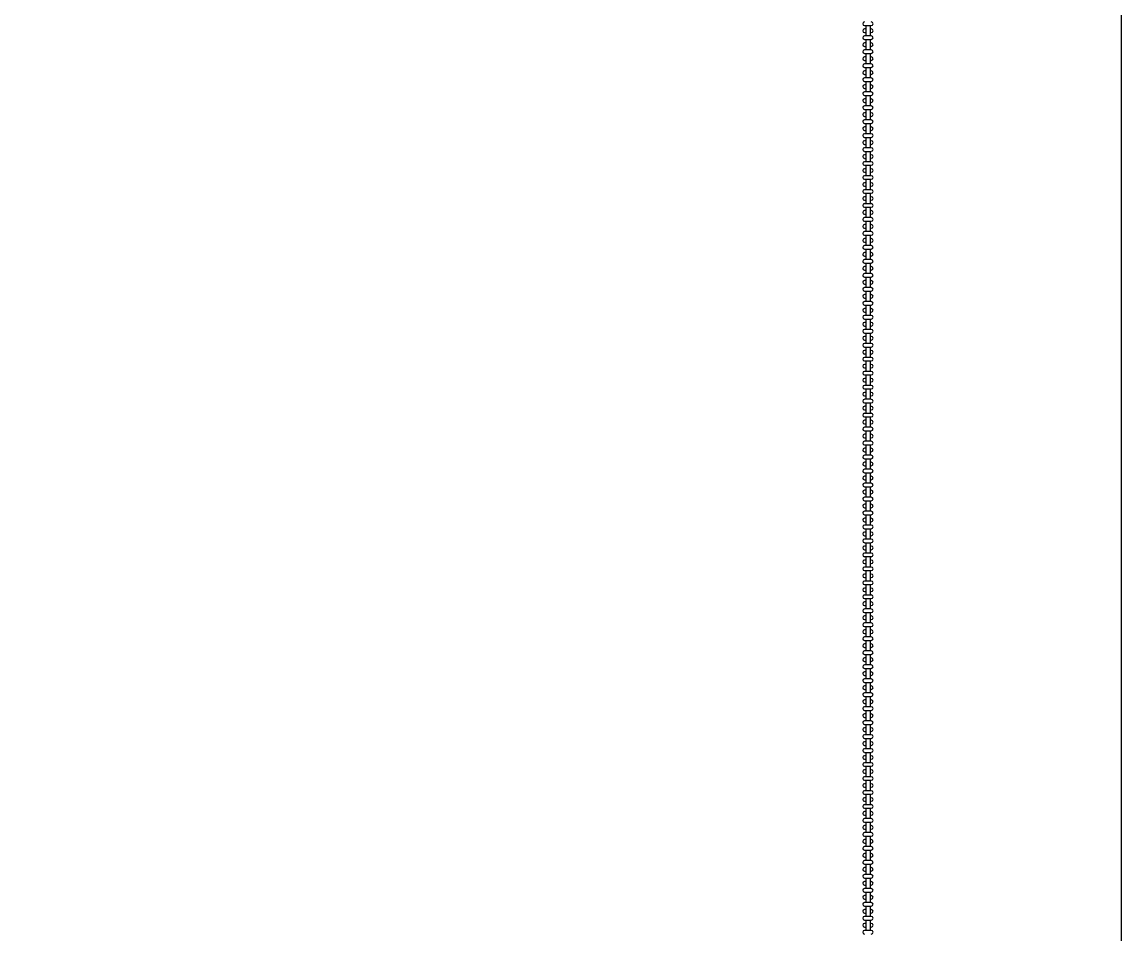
# Model space of a CAD drawing. Header units: millimetres. Extents: x -101 to 3415, y -52 to 1366.
# Drawn here: x 326.144 to 328.637, y 158.861 to 160.931 of the extents above; entities that cross this region are included whole.
import ezdxf

# ---------------------------------------------------------------- set-up
doc = ezdxf.new("R2010")
doc.units = ezdxf.units.MM
doc.layers.add('00_ARQ', color=8, linetype='Continuous')

msp = doc.modelspace()

# ---------------------------------------------------------------- linework, layer by layer
at = {"layer": '00_ARQ', "color": 9}
for p, q in [((328.0551, 160.9231), (328.0705, 160.9231)), ((328.058, 160.9154), (328.0551, 160.9154)), ((328.0551, 160.9073), (328.058, 160.9073)), ((328.058, 160.9231), (328.058, 160.8995)), ((328.0676, 160.9231), (328.0676, 160.8995)), ((328.0705, 160.9154), (328.0676, 160.9154)), ((328.0676, 160.9073), (328.0705, 160.9073)), ((328.0705, 160.8995), (328.0551, 160.8995)), ((328.0551, 160.8914), (328.0705, 160.8914)), ((328.058, 160.8837), (328.0551, 160.8837)), ((328.0676, 160.8995), (328.058, 160.8995)), ((328.058, 160.8914), (328.058, 160.8678)), ((328.0676, 160.8914), (328.0676, 160.8678)), ((328.0705, 160.8837), (328.0676, 160.8837)), ((328.0551, 160.8755), (328.058, 160.8755)), ((328.0705, 160.8678), (328.0551, 160.8678)), ((328.0551, 160.8597), (328.0705, 160.8597)), ((328.058, 160.8597), (328.058, 160.8361)), ((328.0676, 160.8755), (328.0705, 160.8755)), ((328.0676, 160.8597), (328.0676, 160.8361)), ((328.058, 160.8519), (328.0551, 160.8519)), ((328.0551, 160.8438), (328.058, 160.8438)), ((328.0705, 160.8361), (328.0551, 160.8361)), ((328.0705, 160.8519), (328.0676, 160.8519)), ((328.0676, 160.8438), (328.0705, 160.8438)), ((328.0551, 160.8279), (328.0705, 160.8279)), ((328.058, 160.8202), (328.0551, 160.8202)), ((328.0551, 160.8121), (328.058, 160.8121)), ((328.058, 160.8279), (328.058, 160.8043)), ((328.0676, 160.8279), (328.0676, 160.8043)), ((328.0705, 160.8202), (328.0676, 160.8202)), ((328.0676, 160.8121), (328.0705, 160.8121)), ((328.0705, 160.8043), (328.0551, 160.8043)), ((328.0551, 160.7962), (328.0705, 160.7962)), ((328.058, 160.7885), (328.0551, 160.7885)), ((328.058, 160.7962), (328.058, 160.7726)), ((328.0676, 160.7962), (328.0676, 160.7726)), ((328.0705, 160.7885), (328.0676, 160.7885)), ((328.0551, 160.7804), (328.058, 160.7804)), ((328.0705, 160.7726), (328.0551, 160.7726)), ((328.0551, 160.7645), (328.0705, 160.7645)), ((328.058, 160.7568), (328.0551, 160.7568)), ((328.058, 160.7645), (328.058, 160.7409)), ((328.0676, 160.7804), (328.0705, 160.7804)), ((328.0676, 160.7645), (328.0676, 160.7409)), ((328.0705, 160.7568), (328.0676, 160.7568)), ((328.0551, 160.7486), (328.058, 160.7486)), ((328.0705, 160.7409), (328.0551, 160.7409)), ((328.0551, 160.7328), (328.0705, 160.7328)), ((328.0676, 160.7409), (328.058, 160.7409)), ((328.058, 160.7328), (328.058, 160.7092)), ((328.0676, 160.7486), (328.0705, 160.7486)), ((328.0676, 160.7328), (328.0676, 160.7092)), ((328.058, 160.725), (328.0551, 160.725)), ((328.0551, 160.7169), (328.058, 160.7169)), ((328.0705, 160.7092), (328.0551, 160.7092)), ((328.0676, 160.7092), (328.058, 160.7092)), ((328.0705, 160.725), (328.0676, 160.725)), ((328.0676, 160.7169), (328.0705, 160.7169)), ((328.0551, 160.701), (328.0705, 160.701)), ((328.058, 160.6933), (328.0551, 160.6933)), ((328.0551, 160.6852), (328.058, 160.6852)), ((328.058, 160.701), (328.058, 160.6774)), ((328.0676, 160.701), (328.0676, 160.6774)), ((328.0705, 160.6933), (328.0676, 160.6933)), ((328.0676, 160.6852), (328.0705, 160.6852)), ((328.0705, 160.6774), (328.0551, 160.6774)), ((328.0551, 160.6693), (328.0705, 160.6693)), ((328.058, 160.6616), (328.0551, 160.6616)), ((328.058, 160.6693), (328.058, 160.6457)), ((328.0676, 160.6693), (328.0676, 160.6457)), ((328.0705, 160.6616), (328.0676, 160.6616)), ((328.0551, 160.6535), (328.058, 160.6535)), ((328.0705, 160.6457), (328.0551, 160.6457)), ((328.0551, 160.6376), (328.0705, 160.6376)), ((328.058, 160.6376), (328.058, 160.614)), ((328.0676, 160.6535), (328.0705, 160.6535)), ((328.0676, 160.6376), (328.0676, 160.614)), ((328.058, 160.6299), (328.0551, 160.6299)), ((328.0551, 160.6217), (328.058, 160.6217)), ((328.0705, 160.614), (328.0551, 160.614)), ((328.0705, 160.6299), (328.0676, 160.6299)), ((328.0676, 160.6217), (328.0705, 160.6217)), ((328.0551, 160.6059), (328.0705, 160.6059)), ((328.058, 160.5981), (328.0551, 160.5981)), ((328.0551, 160.59), (328.058, 160.59)), ((328.0705, 160.5823), (328.0551, 160.5823)), ((328.058, 160.6059), (328.058, 160.5823)), ((328.0676, 160.6059), (328.0676, 160.5823)), ((328.0705, 160.5981), (328.0676, 160.5981)), ((328.0676, 160.59), (328.0705, 160.59)), ((328.0551, 160.5741), (328.0705, 160.5741)), ((328.058, 160.5664), (328.0551, 160.5664)), ((328.0551, 160.5583), (328.058, 160.5583)), ((328.058, 160.5741), (328.058, 160.5505)), ((328.0676, 160.5741), (328.0676, 160.5505)), ((328.0705, 160.5664), (328.0676, 160.5664)), ((328.0676, 160.5583), (328.0705, 160.5583)), ((328.0705, 160.5505), (328.0551, 160.5505)), ((328.0551, 160.5424), (328.0705, 160.5424)), ((328.058, 160.5347), (328.0551, 160.5347)), ((328.0676, 160.5505), (328.058, 160.5505)), ((328.058, 160.5424), (328.058, 160.5188)), ((328.0676, 160.5424), (328.0676, 160.5188)), ((328.0705, 160.5347), (328.0676, 160.5347)), ((328.0551, 160.5266), (328.058, 160.5266)), ((328.0705, 160.5188), (328.0551, 160.5188)), ((328.0551, 160.5107), (328.0705, 160.5107)), ((328.0676, 160.5188), (328.058, 160.5188)), ((328.058, 160.5107), (328.058, 160.4871)), ((328.0676, 160.5266), (328.0705, 160.5266)), ((328.0676, 160.5107), (328.0676, 160.4871)), ((328.058, 160.503), (328.0551, 160.503)), ((328.0551, 160.4948), (328.058, 160.4948)), ((328.0705, 160.4871), (328.0551, 160.4871)), ((328.0705, 160.503), (328.0676, 160.503)), ((328.0676, 160.4948), (328.0705, 160.4948)), ((328.0551, 160.479), (328.0705, 160.479)), ((328.058, 160.4712), (328.0551, 160.4712)), ((328.0551, 160.4631), (328.058, 160.4631)), ((328.058, 160.479), (328.058, 160.4554)), ((328.0676, 160.479), (328.0676, 160.4554)), ((328.0705, 160.4712), (328.0676, 160.4712)), ((328.0676, 160.4631), (328.0705, 160.4631)), ((328.0705, 160.4554), (328.0551, 160.4554)), ((328.0551, 160.4472), (328.0705, 160.4472)), ((328.058, 160.4395), (328.0551, 160.4395)), ((328.058, 160.4472), (328.058, 160.4236)), ((328.0676, 160.4472), (328.0676, 160.4236)), ((328.0705, 160.4395), (328.0676, 160.4395)), ((328.0551, 160.4314), (328.058, 160.4314)), ((328.0705, 160.4236), (328.0551, 160.4236)), ((328.0551, 160.4155), (328.0705, 160.4155)), ((328.058, 160.4078), (328.0551, 160.4078)), ((328.058, 160.4155), (328.058, 160.3919)), ((328.0676, 160.4314), (328.0705, 160.4314)), ((328.0676, 160.4155), (328.0676, 160.3919)), ((328.0705, 160.4078), (328.0676, 160.4078)), ((328.0551, 160.3997), (328.058, 160.3997)), ((328.0705, 160.3919), (328.0551, 160.3919)), ((328.0551, 160.3838), (328.0705, 160.3838)), ((328.058, 160.3838), (328.058, 160.3602)), ((328.0676, 160.3997), (328.0705, 160.3997)), ((328.0676, 160.3838), (328.0676, 160.3602)), ((328.058, 160.3761), (328.0551, 160.3761)), ((328.0551, 160.3679), (328.058, 160.3679)), ((328.0705, 160.3602), (328.0551, 160.3602)), ((328.0676, 160.3602), (328.058, 160.3602)), ((328.0705, 160.3761), (328.0676, 160.3761)), ((328.0676, 160.3679), (328.0705, 160.3679)), ((328.0551, 160.3521), (328.0705, 160.3521)), ((328.058, 160.3443), (328.0551, 160.3443)), ((328.0551, 160.3362), (328.058, 160.3362)), ((328.058, 160.3521), (328.058, 160.3285)), ((328.0676, 160.3521), (328.0676, 160.3285)), ((328.0705, 160.3443), (328.0676, 160.3443)), ((328.0676, 160.3362), (328.0705, 160.3362)), ((328.0705, 160.3285), (328.0551, 160.3285)), ((328.0551, 160.3203), (328.0705, 160.3203)), ((328.058, 160.3126), (328.0551, 160.3126)), ((328.0676, 160.3285), (328.058, 160.3285)), ((328.058, 160.3203), (328.058, 160.2967)), ((328.0676, 160.3203), (328.0676, 160.2967)), ((328.0705, 160.3126), (328.0676, 160.3126)), ((328.0551, 160.3045), (328.058, 160.3045)), ((328.0705, 160.2967), (328.0551, 160.2967)), ((328.0551, 160.2886), (328.0705, 160.2886)), ((328.058, 160.2886), (328.058, 160.265)), ((328.0676, 160.3045), (328.0705, 160.3045)), ((328.0676, 160.2886), (328.0676, 160.265)), ((328.058, 160.2809), (328.0551, 160.2809)), ((328.0551, 160.2728), (328.058, 160.2728)), ((328.0705, 160.265), (328.0551, 160.265)), ((328.0705, 160.2809), (328.0676, 160.2809)), ((328.0676, 160.2728), (328.0705, 160.2728)), ((328.0551, 160.2569), (328.0705, 160.2569)), ((328.058, 160.2492), (328.0551, 160.2492)), ((328.0551, 160.241), (328.058, 160.241)), ((328.0705, 160.2333), (328.0551, 160.2333)), ((328.058, 160.2569), (328.058, 160.2333)), ((328.0676, 160.2569), (328.0676, 160.2333)), ((328.0705, 160.2492), (328.0676, 160.2492)), ((328.0676, 160.241), (328.0705, 160.241)), ((328.0551, 160.2252), (328.0705, 160.2252)), ((328.058, 160.2174), (328.0551, 160.2174)), ((328.0551, 160.2093), (328.058, 160.2093)), ((328.058, 160.2252), (328.058, 160.2016)), ((328.0676, 160.2252), (328.0676, 160.2016)), ((328.0705, 160.2174), (328.0676, 160.2174)), ((328.0676, 160.2093), (328.0705, 160.2093)), ((328.0705, 160.2016), (328.0551, 160.2016)), ((328.0551, 160.1934), (328.0705, 160.1934)), ((328.058, 160.1857), (328.0551, 160.1857)), ((328.058, 160.1934), (328.058, 160.1698)), ((328.0676, 160.1934), (328.0676, 160.1698)), ((328.0705, 160.1857), (328.0676, 160.1857)), ((328.0551, 160.1776), (328.058, 160.1776)), ((328.0705, 160.1698), (328.0551, 160.1698)), ((328.0551, 160.1617), (328.0705, 160.1617)), ((328.0676, 160.1698), (328.058, 160.1698)), ((328.058, 160.1617), (328.058, 160.1381)), ((328.0676, 160.1776), (328.0705, 160.1776)), ((328.0676, 160.1617), (328.0676, 160.1381)), ((328.058, 160.154), (328.0551, 160.154)), ((328.0551, 160.1459), (328.058, 160.1459)), ((328.0705, 160.1381), (328.0551, 160.1381)), ((328.0676, 160.1381), (328.058, 160.1381)), ((328.0705, 160.154), (328.0676, 160.154)), ((328.0676, 160.1459), (328.0705, 160.1459)), ((328.0551, 160.13), (328.0705, 160.13)), ((328.058, 160.1223), (328.0551, 160.1223)), ((328.0551, 160.1141), (328.058, 160.1141)), ((328.058, 160.13), (328.058, 160.1064)), ((328.0676, 160.13), (328.0676, 160.1064)), ((328.0705, 160.1223), (328.0676, 160.1223)), ((328.0676, 160.1141), (328.0705, 160.1141)), ((328.0705, 160.1064), (328.0551, 160.1064)), ((328.0551, 160.0983), (328.0705, 160.0983)), ((328.058, 160.0905), (328.0551, 160.0905)), ((328.058, 160.0983), (328.058, 160.0747)), ((328.0676, 160.0983), (328.0676, 160.0747)), ((328.0705, 160.0905), (328.0676, 160.0905)), ((328.0551, 160.0824), (328.058, 160.0824)), ((328.0705, 160.0747), (328.0551, 160.0747)), ((328.0551, 160.0665), (328.0705, 160.0665)), ((328.058, 160.0588), (328.0551, 160.0588)), ((328.058, 160.0665), (328.058, 160.0429)), ((328.0676, 160.0824), (328.0705, 160.0824)), ((328.0676, 160.0665), (328.0676, 160.0429)), ((328.0705, 160.0588), (328.0676, 160.0588)), ((328.0551, 160.0507), (328.058, 160.0507)), ((328.0705, 160.0429), (328.0551, 160.0429)), ((328.0551, 160.0348), (328.0705, 160.0348)), ((328.058, 160.0348), (328.058, 160.0112)), ((328.0676, 160.0507), (328.0705, 160.0507)), ((328.0676, 160.0348), (328.0676, 160.0112)), ((328.058, 160.0271), (328.0551, 160.0271)), ((328.0551, 160.019), (328.058, 160.019)), ((328.0705, 160.0112), (328.0551, 160.0112)), ((328.0705, 160.0271), (328.0676, 160.0271)), ((328.0676, 160.019), (328.0705, 160.019)), ((328.0551, 160.0031), (328.0705, 160.0031)), ((328.058, 159.9954), (328.0551, 159.9954)), ((328.0551, 159.9872), (328.058, 159.9872)), ((328.058, 160.0031), (328.058, 159.9795)), ((328.0676, 160.0031), (328.0676, 159.9795)), ((328.0705, 159.9954), (328.0676, 159.9954)), ((328.0676, 159.9872), (328.0705, 159.9872)), ((328.0705, 159.9795), (328.0551, 159.9795)), ((328.0551, 159.9714), (328.0705, 159.9714)), ((328.058, 159.9636), (328.0551, 159.9636)), ((328.0676, 159.9795), (328.058, 159.9795)), ((328.058, 159.9714), (328.058, 159.9478)), ((328.0676, 159.9714), (328.0676, 159.9478)), ((328.0705, 159.9636), (328.0676, 159.9636)), ((328.0551, 159.9555), (328.058, 159.9555)), ((328.0705, 159.9478), (328.0551, 159.9478)), ((328.0551, 159.9396), (328.0705, 159.9396)), ((328.0676, 159.9478), (328.058, 159.9478)), ((328.058, 159.9396), (328.058, 159.916)), ((328.0676, 159.9555), (328.0705, 159.9555)), ((328.0676, 159.9396), (328.0676, 159.916)), ((328.058, 159.9319), (328.0551, 159.9319)), ((328.0551, 159.9238), (328.058, 159.9238)), ((328.0705, 159.916), (328.0551, 159.916)), ((328.0705, 159.9319), (328.0676, 159.9319)), ((328.0676, 159.9238), (328.0705, 159.9238)), ((328.0551, 159.9079), (328.0705, 159.9079)), ((328.058, 159.9002), (328.0551, 159.9002)), ((328.0551, 159.8921), (328.058, 159.8921)), ((328.0705, 159.8843), (328.0551, 159.8843)), ((328.058, 159.9079), (328.058, 159.8843)), ((328.0676, 159.9079), (328.0676, 159.8843)), ((328.0705, 159.9002), (328.0676, 159.9002)), ((328.0676, 159.8921), (328.0705, 159.8921)), ((328.0551, 159.8762), (328.0705, 159.8762)), ((328.058, 159.8685), (328.0551, 159.8685)), ((328.0551, 159.8603), (328.058, 159.8603)), ((328.058, 159.8762), (328.058, 159.8526)), ((328.0676, 159.8762), (328.0676, 159.8526)), ((328.0705, 159.8685), (328.0676, 159.8685)), ((328.0676, 159.8603), (328.0705, 159.8603)), ((328.0705, 159.8526), (328.0551, 159.8526)), ((328.0551, 159.8445), (328.0705, 159.8445)), ((328.058, 159.8367), (328.0551, 159.8367)), ((328.058, 159.8445), (328.058, 159.8209)), ((328.0676, 159.8445), (328.0676, 159.8209)), ((328.0705, 159.8367), (328.0676, 159.8367)), ((328.0551, 159.8286), (328.058, 159.8286)), ((328.0705, 159.8209), (328.0551, 159.8209)), ((328.0551, 159.8127), (328.0705, 159.8127)), ((328.058, 159.8127), (328.058, 159.7891)), ((328.0676, 159.8286), (328.0705, 159.8286)), ((328.0676, 159.8127), (328.0676, 159.7891)), ((328.058, 159.805), (328.0551, 159.805)), ((328.0551, 159.7969), (328.058, 159.7969)), ((328.0705, 159.7891), (328.0551, 159.7891)), ((328.0676, 159.7891), (328.058, 159.7891)), ((328.0705, 159.805), (328.0676, 159.805)), ((328.0676, 159.7969), (328.0705, 159.7969)), ((328.0551, 159.781), (328.0705, 159.781)), ((328.058, 159.7733), (328.0551, 159.7733)), ((328.0551, 159.7652), (328.058, 159.7652)), ((328.058, 159.781), (328.058, 159.7574)), ((328.0676, 159.781), (328.0676, 159.7574)), ((328.0705, 159.7733), (328.0676, 159.7733)), ((328.0676, 159.7652), (328.0705, 159.7652)), ((328.0705, 159.7574), (328.0551, 159.7574)), ((328.0551, 159.7493), (328.0705, 159.7493)), ((328.058, 159.7416), (328.0551, 159.7416)), ((328.0676, 159.7574), (328.058, 159.7574)), ((328.058, 159.7493), (328.058, 159.7257)), ((328.0676, 159.7493), (328.0676, 159.7257)), ((328.0705, 159.7416), (328.0676, 159.7416)), ((328.0551, 159.7334), (328.058, 159.7334)), ((328.0705, 159.7257), (328.0551, 159.7257)), ((328.0551, 159.7176), (328.0705, 159.7176)), ((328.058, 159.7098), (328.0551, 159.7098)), ((328.058, 159.7176), (328.058, 159.694)), ((328.0676, 159.7334), (328.0705, 159.7334)), ((328.0676, 159.7176), (328.0676, 159.694)), ((328.0705, 159.7098), (328.0676, 159.7098)), ((328.0551, 159.7017), (328.058, 159.7017)), ((328.0705, 159.694), (328.0551, 159.694)), ((328.0551, 159.6858), (328.0705, 159.6858)), ((328.058, 159.6858), (328.058, 159.6622)), ((328.0676, 159.7017), (328.0705, 159.7017)), ((328.0676, 159.6858), (328.0676, 159.6622)), ((328.058, 159.6781), (328.0551, 159.6781)), ((328.0551, 159.67), (328.058, 159.67)), ((328.0705, 159.6622), (328.0551, 159.6622)), ((328.0705, 159.6781), (328.0676, 159.6781)), ((328.0676, 159.67), (328.0705, 159.67)), ((328.0551, 159.6541), (328.0705, 159.6541)), ((328.058, 159.6464), (328.0551, 159.6464)), ((328.0551, 159.6383), (328.058, 159.6383)), ((328.058, 159.6541), (328.058, 159.6305)), ((328.0676, 159.6541), (328.0676, 159.6305)), ((328.0705, 159.6464), (328.0676, 159.6464)), ((328.0676, 159.6383), (328.0705, 159.6383)), ((328.0705, 159.6305), (328.0551, 159.6305)), ((328.0551, 159.6224), (328.0705, 159.6224)), ((328.058, 159.6147), (328.0551, 159.6147)), ((328.058, 159.6224), (328.058, 159.5988)), ((328.0676, 159.6224), (328.0676, 159.5988)), ((328.0705, 159.6147), (328.0676, 159.6147)), ((328.0551, 159.6065), (328.058, 159.6065)), ((328.0705, 159.5988), (328.0551, 159.5988)), ((328.0551, 159.5907), (328.0705, 159.5907)), ((328.0676, 159.5988), (328.058, 159.5988)), ((328.058, 159.5907), (328.058, 159.5671)), ((328.0676, 159.6065), (328.0705, 159.6065)), ((328.0676, 159.5907), (328.0676, 159.5671)), ((328.058, 159.5829), (328.0551, 159.5829)), ((328.0551, 159.5748), (328.058, 159.5748)), ((328.0705, 159.5671), (328.0551, 159.5671)), ((328.0676, 159.5671), (328.058, 159.5671)), ((328.0705, 159.5829), (328.0676, 159.5829)), ((328.0676, 159.5748), (328.0705, 159.5748)), ((328.0551, 159.5589), (328.0705, 159.5589)), ((328.058, 159.5512), (328.0551, 159.5512)), ((328.0551, 159.5431), (328.058, 159.5431)), ((328.0705, 159.5353), (328.0551, 159.5353)), ((328.058, 159.5589), (328.058, 159.5353)), ((328.0676, 159.5589), (328.0676, 159.5353)), ((328.0705, 159.5512), (328.0676, 159.5512)), ((328.0676, 159.5431), (328.0705, 159.5431)), ((328.0551, 159.5272), (328.0705, 159.5272)), ((328.058, 159.5195), (328.0551, 159.5195)), ((328.0551, 159.5114), (328.058, 159.5114)), ((328.058, 159.5272), (328.058, 159.5036)), ((328.0676, 159.5272), (328.0676, 159.5036)), ((328.0705, 159.5195), (328.0676, 159.5195)), ((328.0676, 159.5114), (328.0705, 159.5114)), ((328.0705, 159.5036), (328.0551, 159.5036)), ((328.0551, 159.4955), (328.0705, 159.4955)), ((328.058, 159.4878), (328.0551, 159.4878)), ((328.058, 159.4955), (328.058, 159.4719)), ((328.0676, 159.4955), (328.0676, 159.4719)), ((328.0705, 159.4878), (328.0676, 159.4878)), ((328.0551, 159.4796), (328.058, 159.4796)), ((328.0705, 159.4719), (328.0551, 159.4719)), ((328.0551, 159.4638), (328.0705, 159.4638)), ((328.058, 159.4638), (328.058, 159.4402)), ((328.0676, 159.4796), (328.0705, 159.4796)), ((328.0676, 159.4638), (328.0676, 159.4402)), ((328.058, 159.456), (328.0551, 159.456)), ((328.0551, 159.4479), (328.058, 159.4479)), ((328.0705, 159.4402), (328.0551, 159.4402)), ((328.0705, 159.456), (328.0676, 159.456)), ((328.0676, 159.4479), (328.0705, 159.4479)), ((328.0551, 159.432), (328.0705, 159.432)), ((328.058, 159.4243), (328.0551, 159.4243)), ((328.0551, 159.4162), (328.058, 159.4162)), ((328.058, 159.432), (328.058, 159.4084)), ((328.0676, 159.432), (328.0676, 159.4084)), ((328.0705, 159.4243), (328.0676, 159.4243)), ((328.0676, 159.4162), (328.0705, 159.4162)), ((328.0705, 159.4084), (328.0551, 159.4084)), ((328.0551, 159.4003), (328.0705, 159.4003)), ((328.058, 159.3926), (328.0551, 159.3926)), ((328.0676, 159.4084), (328.058, 159.4084)), ((328.058, 159.4003), (328.058, 159.3767)), ((328.0676, 159.4003), (328.0676, 159.3767)), ((328.0705, 159.3926), (328.0676, 159.3926)), ((328.0551, 159.3845), (328.058, 159.3845)), ((328.0705, 159.3767), (328.0551, 159.3767)), ((328.0551, 159.3686), (328.0705, 159.3686)), ((328.058, 159.3609), (328.0551, 159.3609)), ((328.0676, 159.3767), (328.058, 159.3767)), ((328.058, 159.3686), (328.058, 159.345)), ((328.0676, 159.3845), (328.0705, 159.3845)), ((328.0676, 159.3686), (328.0676, 159.345)), ((328.0705, 159.3609), (328.0676, 159.3609)), ((328.0551, 159.3527), (328.058, 159.3527)), ((328.0705, 159.345), (328.0551, 159.345)), ((328.0551, 159.3369), (328.0705, 159.3369)), ((328.058, 159.3369), (328.058, 159.3133)), ((328.0676, 159.3527), (328.0705, 159.3527)), ((328.0676, 159.3369), (328.0676, 159.3133)), ((328.058, 159.3291), (328.0551, 159.3291)), ((328.0551, 159.321), (328.058, 159.321)), ((328.0705, 159.3133), (328.0551, 159.3133)), ((328.0705, 159.3291), (328.0676, 159.3291)), ((328.0676, 159.321), (328.0705, 159.321)), ((328.0551, 159.3051), (328.0705, 159.3051)), ((328.058, 159.2974), (328.0551, 159.2974)), ((328.0551, 159.2893), (328.058, 159.2893)), ((328.058, 159.3051), (328.058, 159.2815)), ((328.0676, 159.3051), (328.0676, 159.2815)), ((328.0705, 159.2974), (328.0676, 159.2974)), ((328.0676, 159.2893), (328.0705, 159.2893)), ((328.0705, 159.2815), (328.0551, 159.2815)), ((328.0551, 159.2734), (328.0705, 159.2734)), ((328.058, 159.2657), (328.0551, 159.2657)), ((328.058, 159.2734), (328.058, 159.2498)), ((328.0676, 159.2734), (328.0676, 159.2498)), ((328.0705, 159.2657), (328.0676, 159.2657)), ((328.0551, 159.2576), (328.058, 159.2576)), ((328.0705, 159.2498), (328.0551, 159.2498)), ((328.0551, 159.2417), (328.0705, 159.2417)), ((328.058, 159.2417), (328.058, 159.2181)), ((328.0676, 159.2576), (328.0705, 159.2576)), ((328.0676, 159.2417), (328.0676, 159.2181)), ((328.058, 159.234), (328.0551, 159.234)), ((328.0551, 159.2258), (328.058, 159.2258)), ((328.0705, 159.2181), (328.0551, 159.2181)), ((328.0676, 159.2181), (328.058, 159.2181)), ((328.0705, 159.234), (328.0676, 159.234)), ((328.0676, 159.2258), (328.0705, 159.2258)), ((328.0551, 159.21), (328.0705, 159.21)), ((328.058, 159.2022), (328.0551, 159.2022)), ((328.0551, 159.1941), (328.058, 159.1941)), ((328.0705, 159.1864), (328.0551, 159.1864)), ((328.058, 159.21), (328.058, 159.1864)), ((328.0676, 159.1864), (328.058, 159.1864)), ((328.0676, 159.21), (328.0676, 159.1864)), ((328.0705, 159.2022), (328.0676, 159.2022)), ((328.0676, 159.1941), (328.0705, 159.1941)), ((328.0551, 159.1782), (328.0705, 159.1782)), ((328.058, 159.1705), (328.0551, 159.1705)), ((328.0551, 159.1624), (328.058, 159.1624)), ((328.058, 159.1782), (328.058, 159.1546)), ((328.0676, 159.1782), (328.0676, 159.1546)), ((328.0705, 159.1705), (328.0676, 159.1705)), ((328.0676, 159.1624), (328.0705, 159.1624)), ((328.0705, 159.1546), (328.0551, 159.1546)), ((328.0551, 159.1465), (328.0705, 159.1465)), ((328.058, 159.1388), (328.0551, 159.1388)), ((328.058, 159.1465), (328.058, 159.1229)), ((328.0676, 159.1465), (328.0676, 159.1229)), ((328.0705, 159.1388), (328.0676, 159.1388)), ((328.0551, 159.1307), (328.058, 159.1307)), ((328.0705, 159.1229), (328.0551, 159.1229)), ((328.0551, 159.1148), (328.0705, 159.1148)), ((328.058, 159.1148), (328.058, 159.0912)), ((328.0676, 159.1307), (328.0705, 159.1307)), ((328.0676, 159.1148), (328.0676, 159.0912)), ((328.058, 159.1071), (328.0551, 159.1071)), ((328.0551, 159.0989), (328.058, 159.0989)), ((328.0705, 159.0912), (328.0551, 159.0912)), ((328.0705, 159.1071), (328.0676, 159.1071)), ((328.0676, 159.0989), (328.0705, 159.0989)), ((328.0551, 159.0831), (328.0705, 159.0831)), ((328.058, 159.0753), (328.0551, 159.0753)), ((328.0551, 159.0672), (328.058, 159.0672)), ((328.058, 159.0831), (328.058, 159.0595)), ((328.0676, 159.0831), (328.0676, 159.0595)), ((328.0705, 159.0753), (328.0676, 159.0753)), ((328.0676, 159.0672), (328.0705, 159.0672)), ((328.0705, 159.0595), (328.0551, 159.0595)), ((328.0551, 159.0513), (328.0705, 159.0513)), ((328.058, 159.0436), (328.0551, 159.0436)), ((328.058, 159.0513), (328.058, 159.0277)), ((328.0676, 159.0513), (328.0676, 159.0277)), ((328.0705, 159.0436), (328.0676, 159.0436)), ((328.0551, 159.0355), (328.058, 159.0355)), ((328.0705, 159.0277), (328.0551, 159.0277)), ((328.0551, 159.0196), (328.0705, 159.0196)), ((328.058, 159.0119), (328.0551, 159.0119)), ((328.0676, 159.0277), (328.058, 159.0277)), ((328.058, 159.0196), (328.058, 158.996)), ((328.0676, 159.0355), (328.0705, 159.0355)), ((328.0676, 159.0196), (328.0676, 158.996)), ((328.0705, 159.0119), (328.0676, 159.0119)), ((328.0551, 159.0038), (328.058, 159.0038)), ((328.0705, 158.996), (328.0551, 158.996)), ((328.0551, 158.9879), (328.0705, 158.9879)), ((328.0676, 158.996), (328.058, 158.996)), ((328.058, 158.9879), (328.058, 158.9643)), ((328.0676, 159.0038), (328.0705, 159.0038)), ((328.0676, 158.9879), (328.0676, 158.9643)), ((328.058, 158.9802), (328.0551, 158.9802)), ((328.0551, 158.972), (328.058, 158.972)), ((328.0705, 158.9643), (328.0551, 158.9643)), ((328.0705, 158.9802), (328.0676, 158.9802)), ((328.0676, 158.972), (328.0705, 158.972)), ((328.0551, 158.9562), (328.0705, 158.9562)), ((328.058, 158.9484), (328.0551, 158.9484)), ((328.0551, 158.9403), (328.058, 158.9403)), ((328.058, 158.9562), (328.058, 158.9326)), ((328.0676, 158.9562), (328.0676, 158.9326)), ((328.0705, 158.9484), (328.0676, 158.9484)), ((328.0676, 158.9403), (328.0705, 158.9403)), ((328.0705, 158.9326), (328.0551, 158.9326)), ((328.0551, 158.9244), (328.0705, 158.9244)), ((328.058, 158.9167), (328.0551, 158.9167)), ((328.058, 158.9244), (328.058, 158.9008)), ((328.0676, 158.9244), (328.0676, 158.9008)), ((328.0705, 158.9167), (328.0676, 158.9167)), ((328.0551, 158.9086), (328.058, 158.9086)), ((328.0705, 158.9008), (328.0551, 158.9008)), ((328.0551, 158.8927), (328.0705, 158.8927)), ((328.058, 158.8927), (328.058, 158.8691)), ((328.0676, 158.9086), (328.0705, 158.9086)), ((328.0676, 158.8927), (328.0676, 158.8691)), ((328.058, 158.885), (328.0551, 158.885)), ((328.0551, 158.8769), (328.058, 158.8769)), ((328.0705, 158.8691), (328.0551, 158.8691)), ((328.0705, 158.885), (328.0676, 158.885)), ((328.0676, 158.8769), (328.0705, 158.8769))]:
    msp.add_line(p, q, dxfattribs=at)
msp.add_lwpolyline([(281.129, 169.1231), (328.6371, 169.1231), (328.6371, 96.0013)], dxfattribs=at)
for centre, start, end in [((328.0551, 160.9272), 90, 270), ((328.0705, 160.9272), 270, 90), ((328.0551, 160.9113), 90, 270), ((328.0705, 160.9113), 270, 90), ((328.0551, 160.8955), 90, 270), ((328.0551, 160.8796), 90, 270), ((328.0705, 160.8955), 270, 90), ((328.0705, 160.8796), 270, 90), ((328.0551, 160.8637), 90, 270), ((328.0705, 160.8637), 270, 90), ((328.0551, 160.8479), 90, 270), ((328.0551, 160.832), 90, 270), ((328.0705, 160.8479), 270, 90), ((328.0705, 160.832), 270, 90), ((328.0551, 160.8161), 90, 270), ((328.0705, 160.8161), 270, 90), ((328.0551, 160.8003), 90, 270), ((328.0551, 160.7844), 90, 270), ((328.0705, 160.8003), 270, 90), ((328.0705, 160.7844), 270, 90), ((328.0551, 160.7686), 90, 270), ((328.0551, 160.7527), 90, 270), ((328.0705, 160.7686), 270, 90), ((328.0705, 160.7527), 270, 90), ((328.0551, 160.7368), 90, 270), ((328.0705, 160.7368), 270, 90), ((328.0551, 160.721), 90, 270), ((328.0551, 160.7051), 90, 270), ((328.0705, 160.721), 270, 90), ((328.0705, 160.7051), 270, 90), ((328.0551, 160.6892), 90, 270), ((328.0705, 160.6892), 270, 90), ((328.0551, 160.6734), 90, 270), ((328.0551, 160.6575), 90, 270), ((328.0705, 160.6734), 270, 90), ((328.0705, 160.6575), 270, 90), ((328.0551, 160.6417), 90, 270), ((328.0705, 160.6417), 270, 90), ((328.0551, 160.6258), 90, 270), ((328.0551, 160.6099), 90, 270), ((328.0705, 160.6258), 270, 90), ((328.0705, 160.6099), 270, 90), ((328.0551, 160.5941), 90, 270), ((328.0551, 160.5782), 90, 270), ((328.0705, 160.5941), 270, 90), ((328.0705, 160.5782), 270, 90), ((328.0551, 160.5623), 90, 270), ((328.0705, 160.5623), 270, 90), ((328.0551, 160.5465), 90, 270), ((328.0551, 160.5306), 90, 270), ((328.0705, 160.5465), 270, 90), ((328.0705, 160.5306), 270, 90), ((328.0551, 160.5148), 90, 270), ((328.0705, 160.5148), 270, 90), ((328.0551, 160.4989), 90, 270), ((328.0551, 160.483), 90, 270), ((328.0705, 160.4989), 270, 90), ((328.0705, 160.483), 270, 90), ((328.0551, 160.4672), 90, 270), ((328.0705, 160.4672), 270, 90), ((328.0551, 160.4513), 90, 270), ((328.0551, 160.4354), 90, 270), ((328.0705, 160.4513), 270, 90), ((328.0705, 160.4354), 270, 90), ((328.0551, 160.4196), 90, 270), ((328.0551, 160.4037), 90, 270), ((328.0705, 160.4196), 270, 90), ((328.0705, 160.4037), 270, 90), ((328.0551, 160.3879), 90, 270), ((328.0705, 160.3879), 270, 90), ((328.0551, 160.372), 90, 270), ((328.0551, 160.3561), 90, 270), ((328.0705, 160.372), 270, 90), ((328.0705, 160.3561), 270, 90), ((328.0551, 160.3403), 90, 270), ((328.0705, 160.3403), 270, 90), ((328.0551, 160.3244), 90, 270), ((328.0551, 160.3085), 90, 270), ((328.0705, 160.3244), 270, 90), ((328.0705, 160.3085), 270, 90), ((328.0551, 160.2927), 90, 270), ((328.0705, 160.2927), 270, 90), ((328.0551, 160.2768), 90, 270), ((328.0551, 160.261), 90, 270), ((328.0705, 160.2768), 270, 90), ((328.0705, 160.261), 270, 90), ((328.0551, 160.2451), 90, 270), ((328.0551, 160.2292), 90, 270), ((328.0705, 160.2451), 270, 90), ((328.0705, 160.2292), 270, 90), ((328.0551, 160.2134), 90, 270), ((328.0705, 160.2134), 270, 90), ((328.0551, 160.1975), 90, 270), ((328.0551, 160.1816), 90, 270), ((328.0705, 160.1975), 270, 90), ((328.0705, 160.1816), 270, 90), ((328.0551, 160.1658), 90, 270), ((328.0705, 160.1658), 270, 90), ((328.0551, 160.1499), 90, 270), ((328.0551, 160.1341), 90, 270), ((328.0705, 160.1499), 270, 90), ((328.0705, 160.1341), 270, 90), ((328.0551, 160.1182), 90, 270), ((328.0705, 160.1182), 270, 90), ((328.0551, 160.1023), 90, 270), ((328.0551, 160.0865), 90, 270), ((328.0705, 160.1023), 270, 90), ((328.0705, 160.0865), 270, 90), ((328.0551, 160.0706), 90, 270), ((328.0551, 160.0547), 90, 270), ((328.0705, 160.0706), 270, 90), ((328.0705, 160.0547), 270, 90), ((328.0551, 160.0389), 90, 270), ((328.0705, 160.0389), 270, 90), ((328.0551, 160.023), 90, 270), ((328.0551, 160.0072), 90, 270), ((328.0705, 160.023), 270, 90), ((328.0705, 160.0072), 270, 90), ((328.0551, 159.9913), 90, 270), ((328.0705, 159.9913), 270, 90), ((328.0551, 159.9754), 90, 270), ((328.0551, 159.9596), 90, 270), ((328.0705, 159.9754), 270, 90), ((328.0705, 159.9596), 270, 90), ((328.0551, 159.9437), 90, 270), ((328.0705, 159.9437), 270, 90), ((328.0551, 159.9278), 90, 270), ((328.0551, 159.912), 90, 270), ((328.0705, 159.9278), 270, 90), ((328.0705, 159.912), 270, 90), ((328.0551, 159.8961), 90, 270), ((328.0551, 159.8803), 90, 270), ((328.0705, 159.8961), 270, 90), ((328.0705, 159.8803), 270, 90), ((328.0551, 159.8644), 90, 270), ((328.0705, 159.8644), 270, 90), ((328.0551, 159.8485), 90, 270), ((328.0551, 159.8327), 90, 270), ((328.0705, 159.8485), 270, 90), ((328.0705, 159.8327), 270, 90), ((328.0551, 159.8168), 90, 270), ((328.0705, 159.8168), 270, 90), ((328.0551, 159.8009), 90, 270), ((328.0551, 159.7851), 90, 270), ((328.0705, 159.8009), 270, 90), ((328.0705, 159.7851), 270, 90), ((328.0551, 159.7692), 90, 270), ((328.0705, 159.7692), 270, 90), ((328.0551, 159.7534), 90, 270), ((328.0551, 159.7375), 90, 270), ((328.0705, 159.7534), 270, 90), ((328.0705, 159.7375), 270, 90), ((328.0551, 159.7216), 90, 270), ((328.0551, 159.7058), 90, 270), ((328.0705, 159.7216), 270, 90), ((328.0705, 159.7058), 270, 90), ((328.0551, 159.6899), 90, 270), ((328.0705, 159.6899), 270, 90), ((328.0551, 159.674), 90, 270), ((328.0551, 159.6582), 90, 270), ((328.0705, 159.674), 270, 90), ((328.0705, 159.6582), 270, 90), ((328.0551, 159.6423), 90, 270), ((328.0705, 159.6423), 270, 90), ((328.0551, 159.6265), 90, 270), ((328.0551, 159.6106), 90, 270), ((328.0705, 159.6265), 270, 90), ((328.0705, 159.6106), 270, 90), ((328.0551, 159.5947), 90, 270), ((328.0705, 159.5947), 270, 90), ((328.0551, 159.5789), 90, 270), ((328.0551, 159.563), 90, 270), ((328.0705, 159.5789), 270, 90), ((328.0705, 159.563), 270, 90), ((328.0551, 159.5471), 90, 270), ((328.0551, 159.5313), 90, 270), ((328.0705, 159.5471), 270, 90), ((328.0705, 159.5313), 270, 90), ((328.0551, 159.5154), 90, 270), ((328.0705, 159.5154), 270, 90), ((328.0551, 159.4996), 90, 270), ((328.0551, 159.4837), 90, 270), ((328.0705, 159.4996), 270, 90), ((328.0705, 159.4837), 270, 90), ((328.0551, 159.4678), 90, 270), ((328.0705, 159.4678), 270, 90), ((328.0551, 159.452), 90, 270), ((328.0551, 159.4361), 90, 270), ((328.0705, 159.452), 270, 90), ((328.0705, 159.4361), 270, 90), ((328.0551, 159.4202), 90, 270), ((328.0705, 159.4202), 270, 90), ((328.0551, 159.4044), 90, 270), ((328.0551, 159.3885), 90, 270), ((328.0705, 159.4044), 270, 90), ((328.0705, 159.3885), 270, 90), ((328.0551, 159.3727), 90, 270), ((328.0551, 159.3568), 90, 270), ((328.0705, 159.3727), 270, 90), ((328.0705, 159.3568), 270, 90), ((328.0551, 159.3409), 90, 270), ((328.0705, 159.3409), 270, 90), ((328.0551, 159.3251), 90, 270), ((328.0551, 159.3092), 90, 270), ((328.0705, 159.3251), 270, 90), ((328.0705, 159.3092), 270, 90), ((328.0551, 159.2933), 90, 270), ((328.0705, 159.2933), 270, 90), ((328.0551, 159.2775), 90, 270), ((328.0551, 159.2616), 90, 270), ((328.0705, 159.2775), 270, 90), ((328.0705, 159.2616), 270, 90), ((328.0551, 159.2458), 90, 270), ((328.0705, 159.2458), 270, 90), ((328.0551, 159.2299), 90, 270), ((328.0551, 159.214), 90, 270), ((328.0705, 159.2299), 270, 90), ((328.0705, 159.214), 270, 90), ((328.0551, 159.1982), 90, 270), ((328.0551, 159.1823), 90, 270), ((328.0705, 159.1982), 270, 90), ((328.0705, 159.1823), 270, 90), ((328.0551, 159.1664), 90, 270), ((328.0705, 159.1664), 270, 90), ((328.0551, 159.1506), 90, 270), ((328.0551, 159.1347), 90, 270), ((328.0705, 159.1506), 270, 90), ((328.0705, 159.1347), 270, 90), ((328.0551, 159.1189), 90, 270), ((328.0705, 159.1189), 270, 90), ((328.0551, 159.103), 90, 270), ((328.0551, 159.0871), 90, 270), ((328.0705, 159.103), 270, 90), ((328.0705, 159.0871), 270, 90), ((328.0551, 159.0713), 90, 270), ((328.0705, 159.0713), 270, 90), ((328.0551, 159.0554), 90, 270), ((328.0551, 159.0395), 90, 270), ((328.0705, 159.0554), 270, 90), ((328.0705, 159.0395), 270, 90), ((328.0551, 159.0237), 90, 270), ((328.0551, 159.0078), 90, 270), ((328.0705, 159.0237), 270, 90), ((328.0705, 159.0078), 270, 90), ((328.0551, 158.992), 90, 270), ((328.0705, 158.992), 270, 90), ((328.0551, 158.9761), 90, 270), ((328.0551, 158.9602), 90, 270), ((328.0705, 158.9761), 270, 90), ((328.0705, 158.9602), 270, 90), ((328.0551, 158.9444), 90, 270), ((328.0705, 158.9444), 270, 90), ((328.0551, 158.9285), 90, 270), ((328.0551, 158.9126), 90, 270), ((328.0705, 158.9285), 270, 90), ((328.0705, 158.9126), 270, 90), ((328.0551, 158.8968), 90, 270), ((328.0705, 158.8968), 270, 90), ((328.0551, 158.8809), 90, 270), ((328.0551, 158.8651), 90, 270), ((328.0705, 158.8809), 270, 90), ((328.0705, 158.8651), 270, 90)]:
    msp.add_arc(centre, 0.00406, start, end, dxfattribs=at)

doc.saveas('drawing.dxf')
